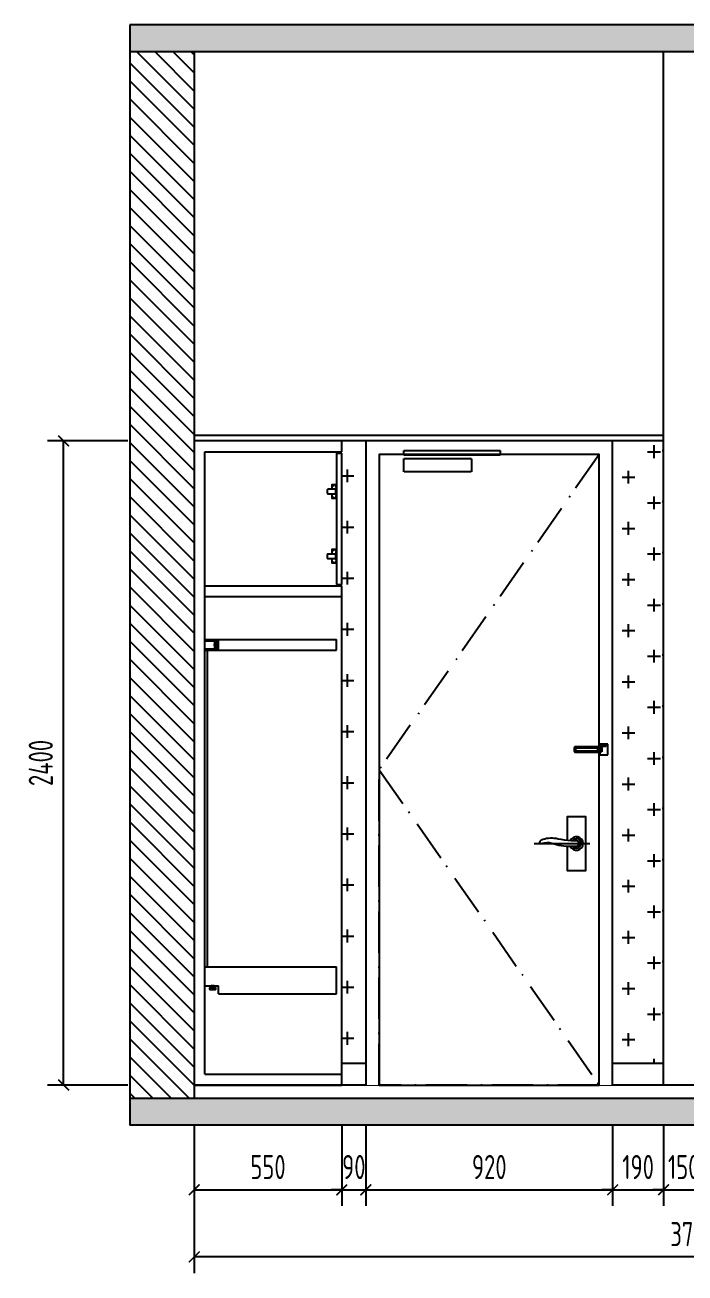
# Model space of a CAD drawing. Header units: millimetres. Extents: x 84706 to 149902, y -6776 to 26155.
# Drawn here: x 129432 to 131893, y -6680 to -2029 of the extents above; entities that cross this region are included whole.
import ezdxf

# ---------------------------------------------------------------- set-up
doc = ezdxf.new("R2010")
doc.units = ezdxf.units.MM
doc.set_wipeout_variables(frame=1)
doc.linetypes.add('HIDDEN2', pattern=[0.1875, 0.125, -0.0625])
doc.linetypes.add('门开启线', pattern=[246.186284, 154.07819, -35.789775, 5.864009, -50.45431])
doc.layers.get('Defpoints').update_dxf_attribs({"color": 250})
for name, color, linetype in [('DT', 2, 'Continuous'), ('EE1-【立面造型线（近看）】Elevation modelling line', 144, 'Continuous'), ('EE5-【立面楼板、墙体】Eloorslab_wall', 150, 'Continuous'), ('EE7-【立面填充】Hatch', 250, 'Continuous'), ('EE8-【立面完成线】Finish', 20, 'Continuous'), ('EL-立面看线', 30, 'Continuous'), ('EL-立面看线(稍粗）', 1, 'Continuous'), ('EL-立面细线', 142, 'Continuous'), ('EL-立面造型', 30, 'Continuous'), ('STEEL', 142, 'Continuous')]:
    doc.layers.add(name, color=color, linetype=linetype)
doc.styles.add('尺寸标注', font='ARCHS.SHX', dxfattribs={"width": 0.8})
doc.dimstyles.new('海龙1：25', dxfattribs={"dimscale": 25, "dimtxt": 2.25, "dimasz": 1, "dimexe": 1.5, "dimexo": 1, "dimgap": 1, "dimtad": 1, "dimdec": 0, "dimrnd": 5, "dimdsep": 46, "dimtxsty": '尺寸标注', "dimblk": 'ARCHTICK', "dimblk1": 'ARCHTICK', "dimblk2": 'ARCHTICK', "dimcen": 1, "dimclrd": 44, "dimclre": 44, "dimclrt": 2, "dimadec": 0, "dimazin": 0, "dimtfac": 1, "dimtdec": 0, "dimtix": 1, "dimtmove": 2, "dimatfit": 3, "dimldrblk": 'hl_arrow2', "dimfxl": 0, "dimarcsym": 0})

# ---------------------------------------------------------------- blocks, each defined once
blk = doc.blocks.new('*U980')
at = {"layer": 'EE7-【立面填充】Hatch'}
h = blk.add_hatch(dxfattribs=at)
h.set_pattern_fill('YPSGT-钢筋混凝土', color=256, scale=200, pattern_type=2)
h.set_pattern_definition([(45, (59805.6, -63.16), (-28.284271, 28.284271), []), (50, (59805.6, -63.16), (143.45204, -12.55044), [15, -165]), (355, (59805.6, -63.16), (-27.75027, 150.43842), [12, -132]), (100.4514, (59817.55, -64.2), (115.70187, 137.8879), [12.74804, -140.22842]), (46.1842, (59805.6, -23.16), (213.44822, -33.1038), [22.5, -247.5]), (96.6356, (59823.39, -25.92), (186.93254, 194.82358), [19.12206, -210.3426]), (351.1842, (59805.6, -23.16), (186.9324, 194.82373), [18, -198]), (21, (59825.6, -33.16), (119.38141, -80.52379), [15, -165]), (326, (59825.6, -33.16), (48.66306, 145.03), [12, -132]), (71.4514, (59835.55, -39.87), (168.04452, 64.5061), [12.74804, -140.22842]), (37.5, (59805.6, -63.16), (2.431971, 66.57877), [0, -130.4, 0, -134, 0, -132.5]), (7.5, (59805.6, -63.16), (52.613907, 78.882342), [0, -76.4, 0, -127.4, 0, -50.5]), (327.5, (59761, -63.16), (106.764487, -4.510974), [0, -50, 0, -156, 0, -207]), (317.5, (59741, -63.16), (116.637234, 20.020996), [0, -65, 0, -103.6, 0, -147])])
h.paths.add_polyline_path([(152612.9, -86529), (148382.9, -86529), (148382.9, -86629), (152612.9, -86629)])
h.paths.add_polyline_path([(152612.9, -82629), (152612.9, -82529), (148382.9, -82529), (148382.9, -82629)])
h = blk.add_hatch(dxfattribs=at)
h.set_pattern_fill('ANSI31', color=256, scale=15)
h.set_pattern_definition([(45, (153363.074, -85647.61), (-33.67596, 33.67596), [])])
h.paths.add_polyline_path([(152612.9, -86529), (152612.9, -82629), (152372.9, -82629), (152372.9, -86529)])
h.paths.add_polyline_path([(148382.9, -86529), (148622.9, -86529), (148622.9, -82629), (148382.9, -82629)])
at = {"layer": 'EE5-【立面楼板、墙体】Eloorslab_wall'}
for p, q in [((148382.9, -82529), (148382.9, -86629)), ((148382.9, -82529), (152612.9, -82529)), ((152612.9, -82529), (152612.9, -82629)), ((148382.9, -82629), (152612.9, -82629)), ((148622.9, -82629), (148622.9, -86529)), ((152372.9, -82629), (152372.9, -86529)), ((152612.9, -82629), (152612.9, -86529)), ((148382.9, -86529), (152612.9, -86529)), ((152612.9, -86529), (152612.9, -86629)), ((148382.9, -86629), (152612.9, -86629))]:
    blk.add_line(p, q, dxfattribs=at)
at = {"layer": 'EE8-【立面完成线】Finish'}
blk.add_line((148622.9, -86479), (152372.9, -86479), dxfattribs=at)
blk = doc.blocks.new('A$C0D1D0B44')
at = {"layer": 'EL-立面细线', "ltscale": 0.5}
blk.add_line((-157.1, 25), (49.8, 25), dxfattribs=at)
at = {"layer": 'EL-立面细线', "ltscale": 200}
blk.add_lwpolyline([(-35, 15.2), (-35, -75.8), (35, -75.8), (35, 124), (-35, 124), (-35, 36.3)], dxfattribs=at)
blk.add_lwpolyline([(-20, 15), (0, 15, 1), (0, 35), (-20, 35, -0.036098), (-68.4, 41.7, 0.121386), (-125, 40, 0.140776), (-136.1, 32.4, 0.830049), (-130, 25, -0.183636), (-91.5, 26.2, 0.088987)], format="xyb", close=True, dxfattribs=at)
for radius, start, end in [(25, 203.6888, 155.9213), (17.5, 214.0674, 146.4058)]:
    blk.add_arc((0, 25), radius, start, end, dxfattribs=at)
blk = doc.blocks.new('*U713')
blk.add_wipeout([(0, -50), (0, 870), (2400, 870), (2400, -50)])
at = {"layer": 'EL-立面看线'}
blk.add_lwpolyline([(0, -50), (2400, -50), (2400, 870), (0, 870)], dxfattribs=at)
blk.add_lwpolyline([(0, 0), (2350, 0), (2350, 820), (0, 820)], close=True, dxfattribs=at)
at = {"layer": 'EL-立面看线(稍粗）', "linetype": '门开启线'}
blk.add_line((2350, 0), (1175, 820), dxfattribs=at)
blk.add_lwpolyline([(1175, 820), (0, 0), (0, 0), (0, 820), (1175, 820)], dxfattribs=at)
at = {"layer": 'STEEL'}
for p, q in [((1230, -2.5), (1230, -32.5)), ((1270, -2.5), (1230, -2.5)), ((1230, -32.5), (1270, -32.5)), ((1242, -9.5), (1242, -2.5)), ((1258, -9.5), (1242, -9.5)), ((1258, -9.5), (1258, -2.5)), ((1262, -24.5), (1262, -6.5)), ((1267, -6.5), (1262, -6.5)), ((1267, -9.5), (1262, -9.5)), ((1262, -15.5), (1267, -15.5)), ((1262, -21), (1267, -21)), ((1267, -24.5), (1262, -24.5)), ((1267, -24.5), (1267, -6.5)), ((1270, -32.5), (1270, -2.5))]:
    blk.add_line(p, q, dxfattribs=at)
at = {"layer": 'STEEL', "linetype": 'HIDDEN2'}
for points in [[(2285, 476), (2285, 729), (2335, 729), (2335, 476)], [(2347, 369), (2347, 729), (2364, 729), (2364, 369)]]:
    blk.add_lwpolyline(points, close=True, dxfattribs=at)
at = {"layer": 'STEEL'}
blk.add_lwpolyline([(1240, 88.9), (1240, 0), (1260, 0), (1260, 88.9, 0.414214), (1255, 93.9), (1245, 93.9, 0.414214)], format="xyb", close=True, dxfattribs=at)
blk.add_lwpolyline([(1245, 88.9), (1245, 5), (1255, 5), (1255, 88.9)], close=True, dxfattribs=at)
at = {"rotation": 270}
blk.add_blockref('A$C0D1D0B44', (875, 85), dxfattribs=at)
blk = doc.blocks.new('合叶3')
at = {"layer": 'EL-立面造型', "color": 8}
for p, q in [((-10.7, 2.5), (-10.7, -9.8)), ((10.8, 2.5), (-10.7, 2.5)), ((13.2, -7.4), (13.2, 0.1)), ((-10.7, -9.8), (10.8, -9.8))]:
    blk.add_line(p, q, dxfattribs=at)
for points in [[(0.4, 2.5), (0.4, 14.4), (-11.9, 14.4), (-11.9, -22.2), (0.4, -22.2), (0.4, -9.8)], [(-10.2, 2.5), (-10.2, 5.8), (-11.9, 5.8), (-11.9, -13.8), (-10.2, -13.8), (-10.2, -9.8)]]:
    blk.add_lwpolyline(points, dxfattribs=at)
for centre in [(-9.8, 12), (-1.8, 12), (-9.8, -19.3), (-1.8, -19.3)]:
    blk.add_circle(centre, 0.827, dxfattribs=at)
for centre, start, end in [((10.8, 0.1), 0, 90), ((10.8, -7.4), 270, 0)]:
    blk.add_arc(centre, 2.4, start, end, dxfattribs=at)
blk = doc.blocks.new('A$C0F9871BB')
at = {"layer": 'DT', "color": 1}
for p, q in [((14.2, 13.5), (0, 13.5)), ((7.1, 0), (7.1, 27))]:
    blk.add_line(p, q, dxfattribs=at)
for points in [[(3.3, 23.4), (10.9, 23.4), (10.9, 3.7), (3.3, 3.7)], [(14.2, 18.4), (16.8, 18.4), (16.8, 8.7), (14.2, 8.7)]]:
    blk.add_lwpolyline(points, close=True, dxfattribs=at)
blk = doc.blocks.new('jhnyuj')
at = {"layer": 'EL-立面造型'}
for p, q in [((130144.3, 18759.5), (130654.3, 18759.5)), ((130144.3, 16439.5), (130144.3, 18759.5)), ((130634.3, 18754.5), (130634.3, 18264.5)), ((130634.3, 18754.5), (130654.3, 18754.5)), ((130144.3, 18259.5), (130654.3, 18259.5)), ((130634.3, 18264.5), (130654.3, 18264.5)), ((130654.3, 18219.5), (130654.3, 18259.5)), ((130144.3, 18219.5), (130654.3, 18219.5)), ((130144.3, 18059.5), (130634.3, 18059.5)), ((130194.3, 18019.5), (130194.3, 18059.5)), ((130634.3, 18019.5), (130634.3, 18059.5)), ((130144.3, 18019.5), (130634.3, 18019.5)), ((130144.3, 16839.5), (130634.3, 16839.5)), ((130634.3, 16739.5), (130634.3, 16839.5)), ((130144.3, 16769.5), (130194.3, 16769.5)), ((130194.3, 16739.5), (130194.3, 16769.5)), ((130194.3, 16739.5), (130634.3, 16739.5)), ((130144.3, 16439.5), (130654.3, 16439.5))]:
    blk.add_line(p, q, dxfattribs=at)
at = {"layer": 'EL-立面造型', "color": 38}
for p, q in [((130144.3, 18054.5), (130194.3, 18054.5)), ((130144.3, 18024.5), (130194.3, 18024.5)), ((130154.3, 16839.5), (130154.3, 18019.5))]:
    blk.add_line(p, q, dxfattribs=at)
at = {"layer": 'EL-立面造型'}
for points in [[(130654.3, 18759.5), (130654.3, 18799.5), (130104.3, 18799.5), (130104.3, 16399.5), (130654.3, 16399.5), (130654.3, 18259.5)], [(130654.3, 18264.5), (130654.3, 18754.5)]]:
    blk.add_lwpolyline(points, dxfattribs=at)
for name, p, xscale, yscale, zscale, rotation in [('合叶3', (130618, 18605.9), 1.369047618936747, 1.369047618936747, 1.369047618936747, 180), ('合叶3', (130618, 18364.5), 1.369047618936747, 1.369047618936747, 1.369047618936747, 180), ('A$C0F9871BB', (130176.2, 18054.2), -1.079999999218264, 1.079999999218263, 1.079999999218263, 179.6096090063586), ('A$C0F9871BB', (130158.3, 16751.4), -1.079999999218264, 1.079999999218263, 1.079999999218263, 269.6096090063586)]:
    blk.add_blockref(name, p, dxfattribs=dict(at, xscale=xscale, yscale=yscale, zscale=zscale, rotation=rotation))
blk = doc.blocks.new('_ArchTick')
at = {"color": 2, "linetype": 'ByBlock', "const_width": 0.15}
blk.add_lwpolyline([(-0.5, -0.5), (0.5, 0.5)], dxfattribs=at)
blk = doc.blocks.new('*D955')
at = {"layer": 'Defpoints', "color": 0, "transparency": 16777216}
for p in [(130063.4, -5979.3), (130613.4, -5979.3), (130613.4, -6369.9)]:
    blk.add_point(p, dxfattribs=at)
at = {"layer": 'EE1-【立面造型线（近看）】Elevation modelling line', "color": 44, "lineweight": -2, "transparency": 16777216}
for p, q in [((130063.4, -6129.9), (130063.4, -6429.9)), ((130613.4, -6129.9), (130613.4, -6429.9)), ((130063.4, -6369.9), (130613.4, -6369.9))]:
    blk.add_line(p, q, dxfattribs=at)
at = {"layer": 'EE1-【立面造型线（近看）】Elevation modelling line', "color": 44, "lineweight": -2, "transparency": 16777216, "xscale": 40, "yscale": 40, "zscale": 40, "rotation": 180}
blk.add_blockref('_ArchTick', (130063.4, -6369.9), dxfattribs=at)
at = {"layer": 'EE1-【立面造型线（近看）】Elevation modelling line', "color": 44, "lineweight": -2, "transparency": 16777216, "xscale": 40, "yscale": 40, "zscale": 40}
blk.add_blockref('_ArchTick', (130613.4, -6369.9), dxfattribs=at)
at = {"layer": 'EE1-【立面造型线（近看）】Elevation modelling line', "color": 2, "transparency": 16777216, "insert": (130338.4, -6284.9), "char_height": 90, "attachment_point": 5, "style": '尺寸标注'}
blk.add_mtext('550', dxfattribs=at)
blk = doc.blocks.new('hl_arrow2')
at = {"color": 2}
blk.add_line((-0.22, 0), (-1, 0), dxfattribs=at)
blk.add_lwpolyline([(-0.22, 0), (-0.86, -0.69), (-0.65, -0.86), (0, 0), (-0.65, 0.86), (-0.86, 0.69)], close=True, dxfattribs=at)
for points in [[(-0.86, 0.69), (-0.65, 0.86), (-0.22, 0), (0, 0)], [(-0.86, -0.69), (-0.65, -0.86), (-0.22, 0), (0, 0)]]:
    blk.add_solid(points, dxfattribs=at)
blk = doc.blocks.new('*D956')
at = {"layer": 'Defpoints', "color": 0, "transparency": 16777216}
for p in [(130613.4, -5979.3), (130703.4, -5979.3), (130703.4, -6369.9)]:
    blk.add_point(p, dxfattribs=at)
at = {"layer": 'EE1-【立面造型线（近看）】Elevation modelling line', "color": 44, "lineweight": -2, "transparency": 16777216}
for p, q in [((130613.4, -6129.9), (130613.4, -6429.9)), ((130703.4, -6129.9), (130703.4, -6429.9)), ((130613.4, -6369.9), (130573.4, -6369.9)), ((130613.4, -6369.9), (130703.4, -6369.9)), ((130703.4, -6369.9), (130743.4, -6369.9))]:
    blk.add_line(p, q, dxfattribs=at)
at = {"layer": 'EE1-【立面造型线（近看）】Elevation modelling line', "color": 44, "lineweight": -2, "transparency": 16777216, "xscale": 40, "yscale": 40, "zscale": 40}
blk.add_blockref('_ArchTick', (130613.4, -6369.9), dxfattribs=at)
at = {"layer": 'EE1-【立面造型线（近看）】Elevation modelling line', "color": 44, "lineweight": -2, "transparency": 16777216, "xscale": 40, "yscale": 40, "zscale": 40, "rotation": 180}
blk.add_blockref('_ArchTick', (130703.4, -6369.9), dxfattribs=at)
at = {"layer": 'EE1-【立面造型线（近看）】Elevation modelling line', "color": 2, "transparency": 16777216, "insert": (130658.4, -6284.9), "char_height": 90, "attachment_point": 5, "style": '尺寸标注'}
blk.add_mtext('90', dxfattribs=at)
blk = doc.blocks.new('*D953')
at = {"layer": 'Defpoints', "color": 0, "transparency": 16777216}
for p in [(130703.4, -5979.3), (131623.4, -5979.3), (131623.4, -6369.9)]:
    blk.add_point(p, dxfattribs=at)
at = {"layer": 'EE1-【立面造型线（近看）】Elevation modelling line', "color": 44, "lineweight": -2, "transparency": 16777216}
for p, q in [((130703.4, -6129.9), (130703.4, -6429.9)), ((131623.4, -6129.9), (131623.4, -6429.9)), ((130703.4, -6369.9), (131623.4, -6369.9))]:
    blk.add_line(p, q, dxfattribs=at)
at = {"layer": 'EE1-【立面造型线（近看）】Elevation modelling line', "color": 44, "lineweight": -2, "transparency": 16777216, "xscale": 40, "yscale": 40, "zscale": 40, "rotation": 180}
blk.add_blockref('_ArchTick', (130703.4, -6369.9), dxfattribs=at)
at = {"layer": 'EE1-【立面造型线（近看）】Elevation modelling line', "color": 44, "lineweight": -2, "transparency": 16777216, "xscale": 40, "yscale": 40, "zscale": 40}
blk.add_blockref('_ArchTick', (131623.4, -6369.9), dxfattribs=at)
at = {"layer": 'EE1-【立面造型线（近看）】Elevation modelling line', "color": 2, "transparency": 16777216, "insert": (131163.4, -6284.9), "char_height": 90, "attachment_point": 5, "style": '尺寸标注'}
blk.add_mtext('920', dxfattribs=at)
blk = doc.blocks.new('*D957')
at = {"layer": 'Defpoints', "color": 0, "transparency": 16777216}
for p in [(131623.4, -5979.3), (131813.4, -5979.3), (131813.4, -6369.9)]:
    blk.add_point(p, dxfattribs=at)
at = {"layer": 'EE1-【立面造型线（近看）】Elevation modelling line', "color": 44, "lineweight": -2, "transparency": 16777216}
for p, q in [((131623.4, -6129.9), (131623.4, -6429.9)), ((131813.4, -6129.9), (131813.4, -6429.9)), ((131623.4, -6369.9), (131583.4, -6369.9)), ((131623.4, -6369.9), (131813.4, -6369.9)), ((131813.4, -6369.9), (131853.4, -6369.9))]:
    blk.add_line(p, q, dxfattribs=at)
at = {"layer": 'EE1-【立面造型线（近看）】Elevation modelling line', "color": 44, "lineweight": -2, "transparency": 16777216, "xscale": 40, "yscale": 40, "zscale": 40}
blk.add_blockref('_ArchTick', (131623.4, -6369.9), dxfattribs=at)
at = {"layer": 'EE1-【立面造型线（近看）】Elevation modelling line', "color": 44, "lineweight": -2, "transparency": 16777216, "xscale": 40, "yscale": 40, "zscale": 40, "rotation": 180}
blk.add_blockref('_ArchTick', (131813.4, -6369.9), dxfattribs=at)
at = {"layer": 'EE1-【立面造型线（近看）】Elevation modelling line', "color": 2, "transparency": 16777216, "insert": (131718.4, -6284.9), "char_height": 90, "attachment_point": 5, "style": '尺寸标注'}
blk.add_mtext('190', dxfattribs=at)
blk = doc.blocks.new('*D958')
at = {"layer": 'Defpoints', "color": 0, "transparency": 16777216}
for p in [(131813.4, -5979.3), (131963.4, -5979.3), (131963.4, -6369.9)]:
    blk.add_point(p, dxfattribs=at)
at = {"layer": 'EE1-【立面造型线（近看）】Elevation modelling line', "color": 44, "lineweight": -2, "transparency": 16777216}
for p, q in [((131813.4, -6129.9), (131813.4, -6429.9)), ((131963.4, -6129.9), (131963.4, -6429.9)), ((131813.4, -6369.9), (131773.4, -6369.9)), ((131813.4, -6369.9), (131963.4, -6369.9)), ((131963.4, -6369.9), (132003.4, -6369.9))]:
    blk.add_line(p, q, dxfattribs=at)
at = {"layer": 'EE1-【立面造型线（近看）】Elevation modelling line', "color": 44, "lineweight": -2, "transparency": 16777216, "xscale": 40, "yscale": 40, "zscale": 40}
blk.add_blockref('_ArchTick', (131813.4, -6369.9), dxfattribs=at)
at = {"layer": 'EE1-【立面造型线（近看）】Elevation modelling line', "color": 44, "lineweight": -2, "transparency": 16777216, "xscale": 40, "yscale": 40, "zscale": 40, "rotation": 180}
blk.add_blockref('_ArchTick', (131963.4, -6369.9), dxfattribs=at)
at = {"layer": 'EE1-【立面造型线（近看）】Elevation modelling line', "color": 2, "transparency": 16777216, "insert": (131888.4, -6284.9), "char_height": 90, "attachment_point": 5, "style": '尺寸标注'}
blk.add_mtext('150', dxfattribs=at)
blk = doc.blocks.new('*D954')
at = {"layer": 'Defpoints', "color": 0, "transparency": 16777216}
for p in [(130063.4, -5979.3), (133783.4, -5979.3), (130063.4, -6619.9)]:
    blk.add_point(p, dxfattribs=at)
at = {"layer": 'EE1-【立面造型线（近看）】Elevation modelling line', "color": 44, "lineweight": -2, "transparency": 16777216}
for p, q in [((130063.4, -6379.9), (130063.4, -6679.9)), ((133783.4, -6379.9), (133783.4, -6679.9)), ((133783.4, -6619.9), (130063.4, -6619.9))]:
    blk.add_line(p, q, dxfattribs=at)
at = {"layer": 'EE1-【立面造型线（近看）】Elevation modelling line', "color": 44, "lineweight": -2, "transparency": 16777216, "xscale": 40, "yscale": 40, "zscale": 40, "rotation": 180}
blk.add_blockref('_ArchTick', (130063.4, -6619.9), dxfattribs=at)
at = {"layer": 'EE1-【立面造型线（近看）】Elevation modelling line', "color": 44, "lineweight": -2, "transparency": 16777216, "xscale": 40, "yscale": 40, "zscale": 40}
blk.add_blockref('_ArchTick', (133783.4, -6619.9), dxfattribs=at)
at = {"layer": 'EE1-【立面造型线（近看）】Elevation modelling line', "color": 2, "transparency": 16777216, "insert": (131923.4, -6534.9), "char_height": 90, "attachment_point": 5, "style": '尺寸标注'}
blk.add_mtext('3720', dxfattribs=at)
blk = doc.blocks.new('*D961')
at = {"layer": 'Defpoints', "color": 0, "transparency": 16777216}
for p in [(129576.2, -3579.3), (130063.4, -3579.3), (130063.4, -5979.3)]:
    blk.add_point(p, dxfattribs=at)
at = {"layer": 'EE1-【立面造型线（近看）】Elevation modelling line', "color": 44, "lineweight": -2, "transparency": 16777216}
for p, q in [((129816.2, -3579.3), (129516.2, -3579.3)), ((129576.2, -5979.3), (129576.2, -3579.3)), ((129816.2, -5979.3), (129516.2, -5979.3))]:
    blk.add_line(p, q, dxfattribs=at)
at = {"layer": 'EE1-【立面造型线（近看）】Elevation modelling line', "color": 44, "lineweight": -2, "transparency": 16777216, "xscale": 40, "yscale": 40, "zscale": 40}
for p, rotation in [((129576.2, -3579.3), 90), ((129576.2, -5979.3), 270)]:
    blk.add_blockref('_ArchTick', p, dxfattribs=dict(at, rotation=rotation))
at = {"layer": 'EE1-【立面造型线（近看）】Elevation modelling line', "color": 2, "transparency": 16777216, "insert": (129491.2, -4779.3), "char_height": 90, "attachment_point": 5, "rotation": 90, "style": '尺寸标注'}
blk.add_mtext('2400', dxfattribs=at)

msp = doc.modelspace()

# ---------------------------------------------------------------- hatches: boundary and pattern name
at = {"layer": 'EE1-【立面造型线（近看）】Elevation modelling line'}
h = msp.add_hatch(dxfattribs=at)
h.set_pattern_fill('CROSS', color=250, scale=15, double=1)
h.set_pattern_definition([(0, (-1215.67, -22378.81), (95.25, 95.25), [47.625, -142.875]), (90, (-1191.86, -22402.63), (-95.25, 95.25), [47.625, -142.875])])
h.paths.add_polyline_path([(130703.4, -3579.3), (130613.4, -3579.3), (130613.4, -3619.3), (130613.4, -4119.3), (130613.4, -5899.3), (130703.4, -5899.3)])
edge = h.paths.add_edge_path()
edge.add_line((130613.4, -4114.3), (130593.4, -4114.3))
edge.add_line((130593.4, -4114.3), (130593.4, -4034))
edge.add_line((130593.4, -4034), (130576.6, -4034))
edge.add_line((130576.6, -4034), (130576.6, -4017.8))
edge.add_line((130576.6, -4017.8), (130562.2, -4017.8))
edge.add_arc((130562.2, -4014.5), 3.29, 180, 270, ccw=False)
edge.add_line((130559, -4014.5), (130559, -4004.1))
edge.add_arc((130562.2, -4004.1), 3.29, 90, 180, ccw=False)
edge.add_line((130562.2, -4000.9), (130576.6, -4000.9))
edge.add_line((130576.6, -4000.9), (130576.6, -3983.9))
edge.add_line((130576.6, -3983.9), (130593.4, -3983.9))
edge.add_line((130593.4, -3983.9), (130593.4, -3792.6))
edge.add_line((130593.4, -3792.6), (130576.6, -3792.6))
edge.add_line((130576.6, -3792.6), (130576.6, -3776.4))
edge.add_line((130576.6, -3776.4), (130562.2, -3776.4))
edge.add_arc((130562.2, -3773.1), 3.29, 180, 270, ccw=False)
edge.add_line((130559, -3773.1), (130559, -3762.7))
edge.add_arc((130562.2, -3762.7), 3.29, 90, 180, ccw=False)
edge.add_line((130562.2, -3759.5), (130576.6, -3759.5))
edge.add_line((130576.6, -3759.5), (130576.6, -3742.5))
edge.add_line((130576.6, -3742.5), (130593.4, -3742.5))
edge.add_line((130593.4, -3742.5), (130593.4, -3624.3))
edge.add_line((130593.4, -3624.3), (130613.4, -3624.3))
edge.add_line((130613.4, -3624.3), (130613.4, -4114.3))
h.paths.add_polyline_path([(130591, -3995.4), (130591, -4000.9), (130591.7, -4006.8), (130591.7, -4000.9)], flags=16)
h.paths.add_polyline_path([(130591, -3754), (130591, -3759.5), (130591.7, -3765.4), (130591.7, -3759.5)], flags=16)
h = msp.add_hatch(dxfattribs=at)
h.set_pattern_fill('CROSS', color=250, scale=15, double=1)
h.set_pattern_definition([(0, (880.23, 0), (95.25, 95.25), [47.625, -142.875]), (90, (904.04, -23.81), (-95.25, 95.25), [47.625, -142.875])])
h.paths.add_polyline_path([(131813.4, -3579.3), (131623.4, -3579.3), (131623.4, -5899.3), (131813.4, -5899.3)])
h = msp.add_hatch(dxfattribs=at)
h.set_pattern_fill('CROSS', color=250, scale=15, double=1)
h.set_pattern_definition([(0, (-1065.67, -22378.81), (95.25, 95.25), [47.625, -142.875]), (90, (-1041.86, -22402.63), (-95.25, 95.25), [47.625, -142.875])])
h.paths.add_polyline_path([(131813.4, -3579.3), (131773.4, -3579.3), (131773.4, -5899.3), (131813.4, -5899.3)])

# ---------------------------------------------------------------- linework, layer by layer
msp.add_line((131813.4, -5979.3), (131813.4, -2129.3), dxfattribs=at)
at = {"layer": 'EL-立面造型', "color": 4, "elevation": 16380}
msp.add_lwpolyline([(131813.4, -3559.3), (130063.4, -3559.3)], dxfattribs=at)
at = {"layer": 'EL-立面造型'}
msp.add_lwpolyline([(131813.4, -3579.3), (130063.4, -3579.3)], dxfattribs=at)

# ---------------------------------------------------------------- block references
at = {"xscale": -1}
msp.add_blockref('*U980', (282436.4, 80499.7), dxfattribs=at)
at = {"layer": 'EE1-【立面造型线（近看）】Elevation modelling line'}
msp.add_blockref('jhnyuj', (-40.9, -22378.8), dxfattribs=at)

# ---------------------------------------------------------------- dimensions: what is measured, and where the dimension line sits
dim = msp.add_linear_dim(base=(129576.2, -3579.3), p1=(130063.4, -5979.3), p2=(130063.4, -3579.3), angle=90, dimstyle='海龙1：25', override={"dimscale": 40, "dimfxl": 6}, dxfattribs=at)
dim.commit()
dim.dimension.update_dxf_attribs({"geometry": '*D961', "text_midpoint": (129491.2, -4779.3)})
for base, p1, p2, picture, middle in [((130613.4, -6369.9), (130063.4, -5979.3), (130613.4, -5979.3), '*D955', (130338.4, -6284.9)), ((131963.4, -6369.9), (131813.4, -5979.3), (131963.4, -5979.3), '*D958', (131888.4, -6284.9))]:
    dim = msp.add_linear_dim(base=base, p1=p1, p2=p2, dimstyle='海龙1：25', override={"dimscale": 40, "dimfxl": 6}, dxfattribs=at)
    dim.commit()
    dim.dimension.update_dxf_attribs({"geometry": picture, "text_midpoint": middle})

# ---------------------------------------------------------------- next in the draw order: block references
at = {"rotation": 90.00000000000001}
msp.add_blockref('*U713', (131573.4, -5979.3), dxfattribs=at)

# ---------------------------------------------------------------- next in the draw order: linework, layer by layer
at = {"layer": 'EL-立面造型', "color": 3}
for p, q in [((130703.4, -5899.3), (130613.4, -5899.3)), ((131813.4, -5899.3), (131623.4, -5899.3))]:
    msp.add_line(p, q, dxfattribs=at)

# ---------------------------------------------------------------- next in the draw order: dimensions: what is measured, and where the dimension line sits
at = {"layer": 'EE1-【立面造型线（近看）】Elevation modelling line'}
for base, p1, p2, picture, middle in [((130063.4, -6619.9), (133783.4, -5979.3), (130063.4, -5979.3), '*D954', (131923.4, -6534.9)), ((130703.4, -6369.9), (130613.4, -5979.3), (130703.4, -5979.3), '*D956', (130658.4, -6284.9)), ((131623.4, -6369.9), (130703.4, -5979.3), (131623.4, -5979.3), '*D953', (131163.4, -6284.9)), ((131813.4, -6369.9), (131623.4, -5979.3), (131813.4, -5979.3), '*D957', (131718.4, -6284.9))]:
    dim = msp.add_linear_dim(base=base, p1=p1, p2=p2, dimstyle='海龙1：25', override={"dimscale": 40, "dimfxl": 6}, dxfattribs=at)
    dim.commit()
    dim.dimension.update_dxf_attribs({"geometry": picture, "text_midpoint": middle})

doc.saveas('drawing.dxf')
